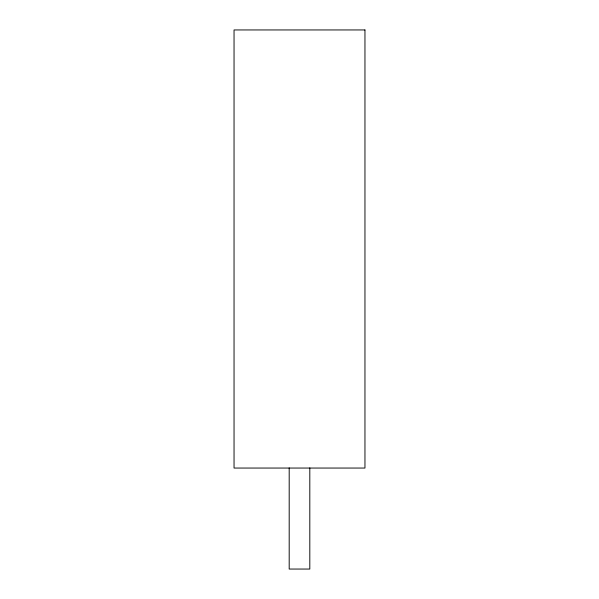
<?xml version="1.0" encoding="UTF-8"?>
<svg xmlns="http://www.w3.org/2000/svg" width="599" height="599" viewBox="0 0 599 599"><rect width="100%" height="100%" fill="white"/><g stroke="black" fill="none" stroke-linecap="round" stroke-linejoin="round"><path stroke-width="0.9" d="M309.81 467.901L309.81 569.05L289.19 569.05L289.19 467.901M364.956 29.95L234.044 29.95L234.044 468.051L364.956 468.051L364.956 29.95"/></g></svg>
